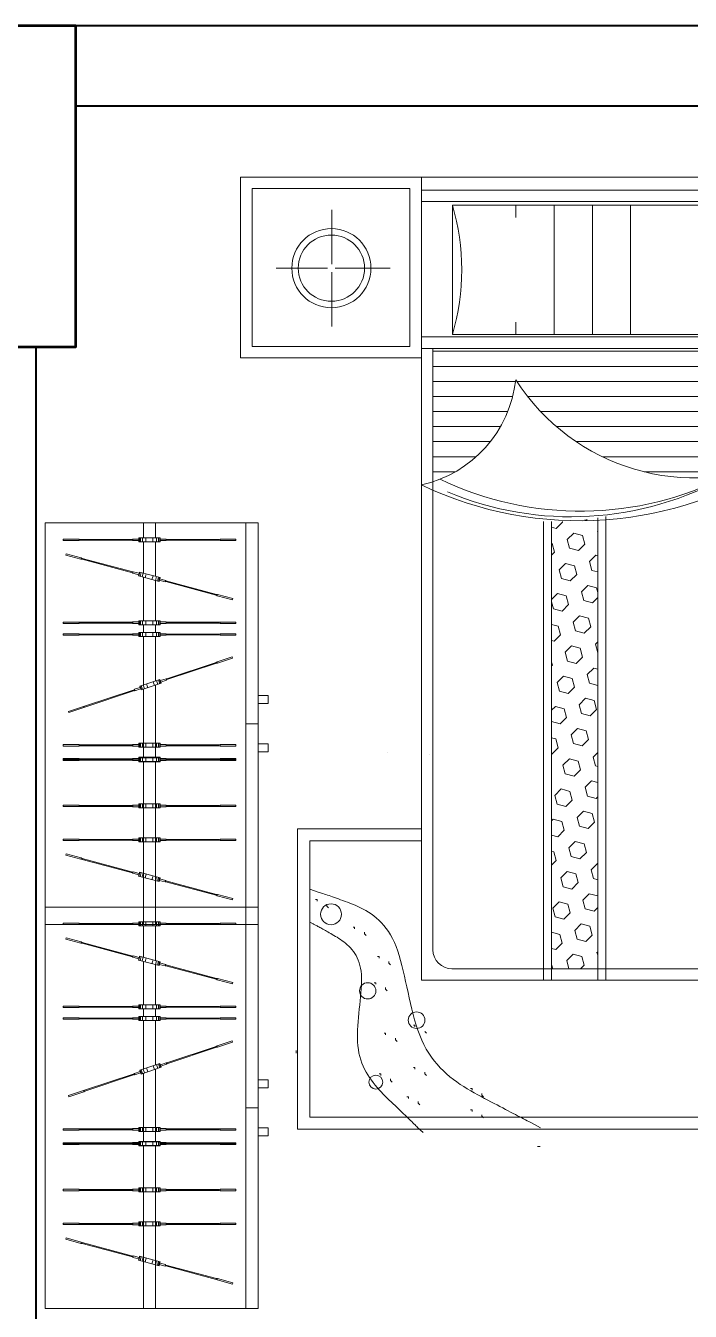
# Model space of a CAD drawing. Header units: millimetres. Extents: x 27 to 3754, y 31 to 1224.
# Drawn here: x 2116.7 to 2282.2, y 898.7 to 1218.8 of the extents above; entities that cross this region are included whole.
import ezdxf

# ---------------------------------------------------------------- set-up
doc = ezdxf.new("R2010")
doc.units = ezdxf.units.MM
for name, color, linetype, lineweight in [('duvar_40', 255, 'Continuous', 40), ('forniture', 253, 'Continuous', 9), ('KOLON50', 70, 'Continuous', 53)]:
    doc.layers.add(name, color=color, linetype=linetype, lineweight=lineweight)

# ---------------------------------------------------------------- blocks, each defined once
blk = doc.blocks.new('ıu')
at = {"layer": 'forniture'}
for p, q in [((17547.017559, 12661.070401), (17547.712835, 12661.070401)), ((17487.322519, 12581.902031), (17487.322519, 12656.733964)), ((17487.322519, 12656.733964), (17735.268017, 12656.733964)), ((17490.322519, 12584.902031), (17490.322519, 12653.733964)), ((17490.322519, 12653.733964), (17732.268017, 12653.733964)), ((17530.76231, 12652.314087), (17530.76231, 12651.90827)), ((17533.605019, 12653.937357), (17533.198904, 12653.53154)), ((17533.198904, 12653.53154), (17533.198904, 12653.125722)), ((17514.924335, 12649.067527), (17514.924335, 12648.661709)), ((17517.767044, 12650.690797), (17517.360928, 12650.284979)), ((17517.360928, 12650.284979), (17517.360928, 12649.879162)), ((17530.76231, 12651.90827), (17530.356194, 12651.90827)), ((17514.924335, 12648.661709), (17514.518219, 12648.661709)), ((17530.76231, 12646.632601), (17530.356194, 12646.632601)), ((17530.76231, 12647.038419), (17530.76231, 12646.632601)), ((17533.605019, 12648.661689), (17533.198904, 12648.255871)), ((17533.198904, 12648.255871), (17533.198904, 12647.850054)), ((17508.020603, 12642.980223), (17507.614487, 12642.980223)), ((17508.020603, 12643.38604), (17508.020603, 12642.980223)), ((17510.863312, 12645.00931), (17510.457197, 12644.603493)), ((17510.457197, 12644.603493), (17510.457197, 12644.197675)), ((17519.39144, 12643.38602), (17518.985324, 12642.980202)), ((17518.985324, 12642.980202), (17518.985324, 12642.574385)), ((17516.548731, 12641.356932), (17516.142615, 12641.356932)), ((17516.548731, 12641.76275), (17516.548731, 12641.356932)), ((17486.994078, 12637.812777), (17486.994078, 12637.117986)), ((17509.238883, 12633.24052), (17509.238883, 12632.834703)), ((17512.081592, 12634.86379), (17511.675477, 12634.457973)), ((17511.675477, 12634.457973), (17511.675477, 12634.052155)), ((17509.238883, 12632.834703), (17508.832767, 12632.834703)), ((17516.548731, 12630.805595), (17516.142615, 12630.805595)), ((17516.548731, 12631.211412), (17516.548731, 12630.805595)), ((17519.39144, 12632.834682), (17518.985324, 12632.428865)), ((17506.802289, 12620.254257), (17506.396174, 12620.254257)), ((17506.802289, 12620.660075), (17506.802289, 12620.254257)), ((17509.644999, 12622.283345), (17509.238883, 12621.877527)), ((17509.238883, 12621.877527), (17509.238883, 12621.47171)), ((17518.1489, 12419.658247), (17518.1489, 12619.658247)), ((17518.1489, 12619.658247), (17518.1489, 12419.658247)), ((17698.1489, 12619.658247), (17518.1489, 12619.658247)), ((17698.1489, 12619.658247), (17519.8489, 12619.658247)), ((17548.572049, 12505.391992), (17548.572049, 12619.658247)), ((17550.572049, 12505.391992), (17550.572049, 12619.658247)), ((17562.050061, 12504.524367), (17562.050061, 12619.658247)), ((17564.050061, 12504.149637), (17564.050061, 12619.658247)), ((17507.614487, 12613.761136), (17507.208372, 12613.761136)), ((17507.614487, 12614.166953), (17507.614487, 12613.761136)), ((17510.457197, 12615.790223), (17510.051081, 12615.384406)), ((17510.051081, 12615.384406), (17510.051081, 12614.978588)), ((17525.7489, 12616.808247), (17690.5489, 12616.808247)), ((17527.4489, 12616.808247), (17690.5489, 12616.808247)), ((17550.572049, 12615.756418), (17550.572275, 12615.756479)), ((17550.572273, 12615.756483), (17550.854092, 12616.808247)), ((17554.336594, 12614.747831), (17555.927585, 12613.156841)), ((17554.336596, 12614.747835), (17554.888682, 12616.808247)), ((17555.927589, 12613.156841), (17558.100922, 12613.739184)), ((17557.787531, 12616.808247), (17558.683261, 12615.912517)), ((17558.10092, 12613.739188), (17558.683262, 12615.912521)), ((17520.9989, 12462.305016), (17520.9989, 12612.058247)), ((17550.572049, 12611.721829), (17551.580923, 12611.992156)), ((17551.580918, 12611.992155), (17553.171909, 12610.401165)), ((17561.865241, 12612.730536), (17562.050061, 12612.545716)), ((17561.865243, 12612.73054), (17562.050061, 12613.420292)), ((17504.365662, 12608.485447), (17503.959547, 12608.079629)), ((17503.959547, 12608.079629), (17503.959547, 12607.673812)), ((17550.572049, 12607.687239), (17552.58957, 12608.227832)), ((17552.589568, 12608.227836), (17553.17191, 12610.401169)), ((17556.353891, 12607.219189), (17556.936234, 12609.392522)), ((17556.936236, 12609.392518), (17559.10957, 12609.974861)), ((17559.109565, 12609.97486), (17560.700555, 12608.38387)), ((17560.118214, 12606.210541), (17560.700557, 12608.383874)), ((17501.522953, 12606.456359), (17501.116838, 12606.456359)), ((17501.522953, 12606.862177), (17501.522953, 12606.456359)), ((17551.424884, 12603.881166), (17553.598218, 12604.463509)), ((17553.598213, 12604.463509), (17555.189203, 12602.872518)), ((17556.353889, 12607.219185), (17557.944879, 12605.628194)), ((17557.944884, 12605.628195), (17560.118217, 12606.210537)), ((17495.025304, 12601.586487), (17494.619188, 12601.18067)), ((17494.619188, 12601.18067), (17494.619188, 12600.774852)), ((17550.842537, 12601.707833), (17552.433527, 12600.116842)), ((17550.842539, 12601.707837), (17551.424882, 12603.88117)), ((17554.606862, 12600.699189), (17555.189205, 12602.872522)), ((17558.371186, 12599.690542), (17558.953529, 12601.863875)), ((17558.953531, 12601.863871), (17561.126864, 12602.446214)), ((17561.12686, 12602.446214), (17562.050061, 12601.523012)), ((17492.182594, 12599.5574), (17491.776479, 12599.5574)), ((17492.182594, 12599.963217), (17492.182594, 12599.5574)), ((17552.433532, 12600.116843), (17554.606865, 12600.699186)), ((17558.371184, 12599.690538), (17559.962174, 12598.099548)), ((17559.962179, 12598.099548), (17562.050061, 12598.658994)), ((17552.859834, 12594.17919), (17553.442177, 12596.352523)), ((17553.442179, 12596.352519), (17555.615512, 12596.934862)), ((17555.615508, 12596.934862), (17557.206498, 12595.343872)), ((17556.624157, 12593.170542), (17557.2065, 12595.343876)), ((17560.970826, 12594.335225), (17562.050061, 12594.624405)), ((17552.859832, 12594.179186), (17554.450822, 12592.588196)), ((17554.450827, 12592.588196), (17556.62416, 12593.170539)), ((17560.388479, 12592.161891), (17561.979469, 12590.570901)), ((17560.388481, 12592.161895), (17560.970823, 12594.335228)), ((17550.572049, 12590.955617), (17551.695146, 12589.83252)), ((17551.112805, 12587.659191), (17551.695148, 12589.832524)), ((17554.877129, 12586.650543), (17555.459472, 12588.823876)), ((17555.459474, 12588.823873), (17557.632807, 12589.406215)), ((17557.632803, 12589.406215), (17559.223793, 12587.815225)), ((17561.979473, 12590.570901), (17562.050061, 12590.589815)), ((17518.1489, 12584.902031), (17490.322519, 12584.902031)), ((17550.572049, 12587.514291), (17551.112808, 12587.659187)), ((17554.877127, 12586.650539), (17556.468117, 12585.059549)), ((17556.468122, 12585.059549), (17558.641455, 12585.641892)), ((17558.641452, 12585.641896), (17559.223795, 12587.815229)), ((17518.1489, 12581.902031), (17487.322519, 12581.902031)), ((17550.572049, 12583.479701), (17552.121455, 12583.894864)), ((17552.121451, 12583.894863), (17553.712441, 12582.303873)), ((17553.1301, 12580.130544), (17553.712443, 12582.303877)), ((17557.476769, 12581.295226), (17559.650102, 12581.877569)), ((17559.650098, 12581.877568), (17561.241088, 12580.286578)), ((17550.572049, 12579.932913), (17550.956765, 12579.548197)), ((17550.95677, 12579.548197), (17553.130103, 12580.13054)), ((17556.894422, 12579.121892), (17558.485412, 12577.530902)), ((17556.894424, 12579.121896), (17557.476766, 12581.29523)), ((17560.658747, 12578.113249), (17561.24109, 12580.286582)), ((17551.383072, 12573.610544), (17551.965414, 12575.783878)), ((17551.965417, 12575.783874), (17554.13875, 12576.366217)), ((17554.138746, 12576.366216), (17555.729736, 12574.775226)), ((17558.485416, 12577.530903), (17560.658749, 12578.113245)), ((17551.38307, 12573.61054), (17552.97406, 12572.01955)), ((17552.974064, 12572.019551), (17555.147398, 12572.601893)), ((17555.147395, 12572.601897), (17555.729738, 12574.77523)), ((17558.911718, 12571.59325), (17559.494061, 12573.766583)), ((17559.494064, 12573.766579), (17561.667397, 12574.348922)), ((17561.667392, 12574.348922), (17562.050061, 12573.966253)), ((17553.982712, 12568.255227), (17556.156045, 12568.83757)), ((17556.156041, 12568.83757), (17557.747031, 12567.246579)), ((17558.911716, 12571.593246), (17560.502707, 12570.002255)), ((17560.502711, 12570.002256), (17562.050061, 12570.416867)), ((17553.400365, 12566.081894), (17554.991355, 12564.490903)), ((17553.400366, 12566.081898), (17553.982709, 12568.255231)), ((17557.16469, 12565.07325), (17557.747033, 12567.246583)), ((17560.929013, 12564.064603), (17561.511356, 12566.237936)), ((17561.511359, 12566.237932), (17562.050061, 12566.382277)), ((17509.684834, 12562.886365), (17509.684834, 12562.886365)), ((17520.126879, 12563.349952), (17520.126879, 12563.349952)), ((17550.572049, 12563.306753), (17550.644693, 12563.326218)), ((17550.644689, 12563.326218), (17552.235679, 12561.735228)), ((17554.991359, 12564.490904), (17557.164692, 12565.073247)), ((17560.929011, 12564.064599), (17562.050061, 12562.943549)), ((17550.572049, 12559.272164), (17551.65334, 12559.561895)), ((17551.653338, 12559.561898), (17552.235681, 12561.735232)), ((17555.417661, 12558.553251), (17556.000004, 12560.726584)), ((17556.000007, 12560.72658), (17558.17334, 12561.308923)), ((17558.173335, 12561.308923), (17559.764326, 12559.717933)), ((17559.181985, 12557.544604), (17559.764327, 12559.717937)), ((17555.417659, 12558.553247), (17557.00865, 12556.962257)), ((17557.008654, 12556.962257), (17559.181987, 12557.5446)), ((17550.572049, 12555.237574), (17552.661988, 12555.797571)), ((17552.661983, 12555.797571), (17554.252974, 12554.206581)), ((17553.670633, 12552.033252), (17554.252976, 12554.206585)), ((17557.434956, 12551.024604), (17558.017299, 12553.197937)), ((17558.017301, 12553.197934), (17560.190635, 12553.780277)), ((17560.19063, 12553.780276), (17561.78162, 12552.189286)), ((17550.572049, 12552.376154), (17551.497298, 12551.450905)), ((17551.497302, 12551.450905), (17553.670635, 12552.033248)), ((17557.434954, 12551.0246), (17559.025944, 12549.43361)), ((17559.025949, 12549.43361), (17561.199282, 12550.015953)), ((17561.199279, 12550.015957), (17561.781622, 12552.18929)), ((17551.923604, 12545.513252), (17552.505947, 12547.686585)), ((17552.50595, 12547.686582), (17554.679283, 12548.268925)), ((17554.679278, 12548.268924), (17556.270268, 12546.677934)), ((17555.687927, 12544.504605), (17556.27027, 12546.677938)), ((17551.923602, 12545.513248), (17553.514593, 12543.922258)), ((17553.514597, 12543.922258), (17555.68793, 12544.504601)), ((17559.452249, 12543.495954), (17561.043239, 12541.904963)), ((17559.452251, 12543.495958), (17560.034594, 12545.669291)), ((17560.034596, 12545.669287), (17562.050061, 12546.209329)), ((17550.572049, 12541.35345), (17550.758917, 12541.166582)), ((17550.572049, 12540.469179), (17550.758918, 12541.166586)), ((17553.940899, 12537.984606), (17554.523242, 12540.157939)), ((17554.523244, 12540.157935), (17556.696577, 12540.740278)), ((17556.696573, 12540.740278), (17558.287563, 12539.149287)), ((17561.043244, 12541.904964), (17562.050061, 12542.17474)), ((17553.940897, 12537.984602), (17555.531887, 12536.393611)), ((17555.531892, 12536.393612), (17557.705225, 12536.975955)), ((17557.705222, 12536.975958), (17558.287565, 12539.149291)), ((17561.469546, 12535.967311), (17562.050061, 12538.133824)), ((17550.572049, 12535.064626), (17551.185226, 12535.228926)), ((17551.185221, 12535.228926), (17552.776211, 12533.637935)), ((17552.19387, 12531.464606), (17552.776213, 12533.637939)), ((17561.469544, 12535.967307), (17562.050061, 12535.386789)), ((17550.572049, 12531.030036), (17552.193873, 12531.464603)), ((17555.958192, 12530.455955), (17557.549182, 12528.864965)), ((17555.958194, 12530.455959), (17556.540537, 12532.629292)), ((17556.540539, 12532.629288), (17558.713872, 12533.211631)), ((17558.713868, 12533.211631), (17560.304858, 12531.620641)), ((17559.722517, 12529.447311), (17560.30486, 12531.620645)), ((17551.029187, 12527.117936), (17553.20252, 12527.700279)), ((17553.202516, 12527.700279), (17554.793506, 12526.109289)), ((17557.549187, 12528.864965), (17559.72252, 12529.447308)), ((17550.572049, 12525.411885), (17551.029185, 12527.11794)), ((17550.572049, 12524.819394), (17552.03783, 12523.353613)), ((17554.211165, 12523.93596), (17554.793508, 12526.109293)), ((17557.975489, 12522.927312), (17558.557831, 12525.100645)), ((17558.557834, 12525.100642), (17560.731167, 12525.682984)), ((17560.731163, 12525.682984), (17562.050061, 12524.364086)), ((17552.037835, 12523.353613), (17554.211168, 12523.935956)), ((17557.975487, 12522.927308), (17559.566477, 12521.336318)), ((17559.566481, 12521.336318), (17561.739814, 12521.918661)), ((17561.739812, 12521.918665), (17562.050061, 12523.076531)), ((17552.464137, 12517.41596), (17553.046479, 12519.589293)), ((17553.046482, 12519.58929), (17555.219815, 12520.171633)), ((17555.219811, 12520.171632), (17556.810801, 12518.580642)), ((17556.22846, 12516.407313), (17556.810803, 12518.580646)), ((17560.575129, 12517.571995), (17562.050061, 12517.967202)), ((17552.464135, 12517.415956), (17554.055125, 12515.824966)), ((17554.055129, 12515.824966), (17556.228463, 12516.407309)), ((17559.992781, 12515.398661), (17561.583772, 12513.807671)), ((17559.992783, 12515.398665), (17560.575126, 12517.571999)), ((17550.572049, 12513.79669), (17551.299449, 12513.06929)), ((17550.717108, 12510.895961), (17551.299451, 12513.069294)), ((17554.481431, 12509.887313), (17555.063774, 12512.060647)), ((17555.063777, 12512.060643), (17557.23711, 12512.642986)), ((17557.237106, 12512.642985), (17558.828096, 12511.051995)), ((17561.583776, 12513.807672), (17562.050061, 12513.932612)), ((17550.572049, 12510.857088), (17550.717111, 12510.895957)), ((17554.48143, 12509.887309), (17556.07242, 12508.296319)), ((17556.072424, 12508.29632), (17558.245757, 12508.878662)), ((17558.245755, 12508.878666), (17558.828098, 12511.051999)), ((17562.010078, 12507.870019), (17562.050061, 12508.019237)), ((17550.572049, 12506.822498), (17551.725758, 12507.131634)), ((17551.725754, 12507.131634), (17553.316744, 12505.540643)), ((17553.28226, 12505.411944), (17553.316746, 12505.540647)), ((17558.806967, 12504.994449), (17559.254405, 12505.114339)), ((17559.2544, 12505.114339), (17559.454735, 12504.914004)), ((17562.010076, 12507.870015), (17562.050061, 12507.83003)), ((17526.622189, 12493.01594), (17520.9989, 12493.01594)), ((17599.122116, 12493.01594), (17573.595471, 12493.01594)), ((17531.795651, 12489.26594), (17520.9989, 12489.26594)), ((17653.076234, 12489.26594), (17563.221566, 12489.26594)), ((17535.309776, 12485.51594), (17520.9989, 12485.51594)), ((17659.59765, 12485.51594), (17556.70015, 12485.51594)), ((17537.838253, 12481.76594), (17520.9989, 12481.76594)), ((17664.519551, 12481.76594), (17551.778249, 12481.76594)), ((17539.648296, 12478.01594), (17520.9989, 12478.01594)), ((17668.460013, 12478.01594), (17547.837787, 12478.01594)), ((17540.873181, 12474.26594), (17520.9989, 12474.26594)), ((17671.6978, 12474.26594), (17544.6, 12474.26594)), ((17541.584548, 12470.51594), (17520.9989, 12470.51594)), ((17674.386736, 12470.51594), (17541.911064, 12470.51594)), ((17695.2989, 12466.76594), (17520.9989, 12466.76594)), ((17473.112247, 12419.658247), (17473.112247, 12464.658247)), ((17473.112247, 12464.658247), (17518.1489, 12464.658247)), ((17518.1489, 12464.658247), (17518.1489, 12419.658247)), ((17475.962247, 12422.508247), (17475.962247, 12461.808247)), ((17475.962247, 12461.808247), (17515.2989, 12461.808247)), ((17515.2989, 12461.808247), (17515.2989, 12422.508247)), ((17518.1489, 12462.305016), (17698.1489, 12462.305016)), ((17695.2989, 12463.01594), (17520.9989, 12463.01594)), ((17495.800251, 12443.285825), (17495.800251, 12456.865038)), ((17518.1489, 12459.455016), (17698.1489, 12459.455016)), ((17525.874715, 12426.60969), (17525.874715, 12458.80969)), ((17525.874715, 12458.80969), (17604.144529, 12458.80969)), ((17541.679666, 12455.736412), (17541.679666, 12458.80969)), ((17551.204691, 12426.60969), (17551.204691, 12458.80969)), ((17560.729695, 12426.60969), (17560.729695, 12458.80969)), ((17570.254699, 12426.60969), (17570.254699, 12458.80969)), ((17494.759737, 12442.331813), (17481.952595, 12442.331813)), ((17495.800251, 12427.798587), (17495.800251, 12441.349698)), ((17510.333477, 12442.331813), (17496.700719, 12442.331813)), ((17541.679666, 12426.60969), (17541.679666, 12429.682968)), ((17518.1489, 12425.742197), (17698.1489, 12425.742197)), ((17604.144529, 12426.60969), (17525.874715, 12426.60969)), ((17515.2989, 12422.508247), (17475.962247, 12422.508247)), ((17518.1489, 12422.892197), (17698.1489, 12422.892197)), ((17518.1489, 12419.658247), (17473.112247, 12419.658247)), ((17518.1489, 12419.658247), (17698.1489, 12419.658247))]:
    blk.add_line(p, q, dxfattribs=at)
for points in [[(17490.322519, 12605.156434, 0), (17490.322519, 12605.156434, 0), (17491.170186, 12605.599817, 0), (17491.303702, 12605.669676, 0), (17491.449987, 12605.746346, 0), (17491.609094, 12605.829987, 0), (17491.781076, 12605.920758, 0), (17491.965986, 12606.018819, 0), (17492.163878, 12606.124331, 0), (17492.374805, 12606.237452, 0), (17492.598821, 12606.358344, 0), (17492.835978, 12606.487165, 0), (17493.086331, 12606.624076, 0), (17493.349933, 12606.769237, 0), (17493.626836, 12606.922807, 0), (17493.917095, 12607.084946, 0), (17494.220763, 12607.255815, 0), (17494.537892, 12607.435573, 0), (17494.868538, 12607.62438, 0), (17495.212751, 12607.822396, 0), (17495.570588, 12608.02978, 0), (17495.942099, 12608.246694, 0), (17496.32734, 12608.473295, 0), (17496.725878, 12608.710012, 0), (17497.135344, 12608.958334, 0), (17497.552885, 12609.22002, 0), (17497.975647, 12609.496825, 0), (17498.400775, 12609.790509, 0), (17498.825415, 12610.102827, 0), (17499.246715, 12610.435538, 0), (17499.661819, 12610.790398, 0), (17500.067874, 12611.169165, 0), (17500.462026, 12611.573596, 0), (17500.841421, 12612.005449, 0), (17501.203205, 12612.46648, 0), (17501.544525, 12612.958448, 0), (17501.862525, 12613.483109, 0), (17502.154353, 12614.04222, 0), (17502.417155, 12614.63754, 0), (17502.648076, 12615.270824, 0), (17502.844262, 12615.943832, 0), (17503.002861, 12616.658319, 0), (17503.121016, 12617.416043, 0), (17503.197107, 12618.217827, 0), (17503.234433, 12619.06075, 0), (17503.237525, 12619.940959, 0), (17503.210915, 12620.8546, 0), (17503.159135, 12621.797817, 0), (17503.086714, 12622.766756, 0), (17502.998186, 12623.757563, 0), (17502.898081, 12624.766383, 0), (17502.79093, 12625.789362, 0), (17502.681265, 12626.822646, 0), (17502.573617, 12627.862379, 0), (17502.472517, 12628.904708, 0), (17502.382497, 12629.945778, 0), (17502.308089, 12630.981734, 0), (17502.253822, 12632.008723, 0), (17502.22423, 12633.02289, 0), (17502.223842, 12634.020379, 0), (17502.257191, 12634.997338, 0), (17502.328808, 12635.94991, 0), (17502.443224, 12636.874243, 0), (17502.603714, 12637.767288, 0), (17502.808526, 12638.629225, 0), (17503.054651, 12639.461041, 0), (17503.339083, 12640.263723, 0), (17503.658811, 12641.038258, 0), (17504.010829, 12641.785632, 0), (17504.392128, 12642.506832, 0), (17504.7997, 12643.202846, 0), (17505.230536, 12643.874659, 0), (17505.681628, 12644.523259, 0), (17506.149968, 12645.149632, 0), (17506.632548, 12645.754766, 0), (17507.126359, 12646.339647, 0), (17507.628393, 12646.905261, 0), (17508.135643, 12647.452596, 0), (17508.645099, 12647.982639, 0), (17509.153753, 12648.496376, 0), (17509.658598, 12648.994794, 0), (17510.156624, 12649.47888, 0), (17510.644825, 12649.949621, 0), (17511.120651, 12650.407799, 0), (17511.5834, 12650.853385, 0), (17512.032829, 12651.286145, 0), (17512.468693, 12651.705843, 0), (17512.89075, 12652.112246, 0), (17513.298757, 12652.505121, 0), (17513.692471, 12652.884232, 0), (17514.071649, 12653.249346, 0), (17514.436047, 12653.600229, 0), (17514.785422, 12653.936646, 0), (17515.119532, 12654.258364, 0), (17515.438133, 12654.565148, 0), (17515.740981, 12654.856765, 0), (17516.027835, 12655.132979, 0), (17516.298451, 12655.393558, 0), (17516.552585, 12655.638266, 0), (17516.789994, 12655.86687, 0), (17517.010436, 12656.079136, 0), (17517.213668, 12656.27483, 0), (17518.579242, 12657.589756, 0), (17518.579242, 12657.589756, 0)], [(17490.322519, 12596.987894, 0), (17490.322519, 12596.987894, 0), (17491.550236, 12597.384426, 0), (17491.74363, 12597.44691, 0), (17491.955609, 12597.515528, 0), (17492.186345, 12597.590465, 0), (17492.436006, 12597.671905, 0), (17492.704764, 12597.760035, 0), (17492.992788, 12597.855039, 0), (17493.300248, 12597.957103, 0), (17493.627315, 12598.066413, 0), (17493.974157, 12598.183152, 0), (17494.340947, 12598.307508, 0), (17494.727853, 12598.439665, 0), (17495.135046, 12598.579808, 0), (17495.562695, 12598.728123, 0), (17496.010971, 12598.884795, 0), (17496.480045, 12599.050009, 0), (17496.970085, 12599.223951, 0), (17497.481262, 12599.406806, 0), (17498.013747, 12599.598759, 0), (17498.567709, 12599.799996, 0), (17499.143318, 12600.010702, 0), (17499.740238, 12600.231528, 0), (17500.356107, 12600.464988, 0), (17500.988057, 12600.714063, 0), (17501.633219, 12600.981732, 0), (17502.288724, 12601.270975, 0), (17502.951705, 12601.584773, 0), (17503.619293, 12601.926105, 0), (17504.288619, 12602.297952, 0), (17504.956814, 12602.703293, 0), (17505.621012, 12603.145109, 0), (17506.278342, 12603.626379, 0), (17506.925937, 12604.150084, 0), (17507.560928, 12604.719203, 0), (17508.180447, 12605.336717, 0), (17508.781625, 12606.005606, 0), (17509.361594, 12606.728849, 0), (17509.917486, 12607.509428, 0), (17510.446431, 12608.350321, 0), (17510.945562, 12609.254508, 0), (17511.41201, 12610.224971, 0), (17511.844069, 12611.263131, 0), (17512.24468, 12612.364179, 0), (17512.617949, 12613.52175, 0), (17512.967979, 12614.729476, 0), (17513.298876, 12615.980993, 0), (17513.614742, 12617.269932, 0), (17513.919683, 12618.589929, 0), (17514.217802, 12619.934616, 0), (17514.513204, 12621.297627, 0), (17514.809994, 12622.672597, 0), (17515.112275, 12624.053159, 0), (17515.424151, 12625.432946, 0), (17515.749728, 12626.805592, 0), (17516.093109, 12628.164731, 0), (17516.458399, 12629.503996, 0), (17516.849702, 12630.817022, 0), (17517.271123, 12632.097442, 0), (17517.726764, 12633.338889, 0), (17518.220732, 12634.534997, 0), (17518.757129, 12635.679401, 0), (17519.338806, 12636.767182, 0), (17519.963589, 12637.79922, 0), (17520.628051, 12638.777842, 0), (17521.328764, 12639.705375, 0), (17522.062299, 12640.584148, 0), (17522.82523, 12641.416488, 0), (17523.614128, 12642.204722, 0), (17524.425565, 12642.951179, 0), (17525.256113, 12643.658186, 0), (17526.102345, 12644.328071, 0), (17526.960833, 12644.963161, 0), (17527.828148, 12645.565784, 0), (17528.700864, 12646.138267, 0), (17529.575551, 12646.682939, 0), (17530.448783, 12647.202128, 0), (17531.31713, 12647.698159, 0), (17532.177167, 12648.173363, 0), (17533.025463, 12648.630065, 0), (17533.858593, 12649.070594, 0), (17534.673127, 12649.497278, 0), (17535.46615, 12649.912024, 0), (17536.236791, 12650.315065, 0), (17536.984692, 12650.706213, 0), (17537.709495, 12651.08528, 0), (17538.41084, 12651.45208, 0), (17539.08837, 12651.806424, 0), (17539.741726, 12652.148125, 0), (17540.370549, 12652.476996, 0), (17540.974481, 12652.792849, 0), (17541.553163, 12653.095497, 0), (17542.106238, 12653.384751, 0), (17542.633345, 12653.660426, 0), (17543.134128, 12653.922332, 0), (17543.608227, 12654.170283, 0), (17544.055284, 12654.404091, 0), (17544.47494, 12654.623569, 0), (17544.866837, 12654.828529, 0), (17545.230616, 12655.018783, 0), (17545.565919, 12655.194145, 0), (17547.818599, 12656.372283, 0), (17547.818599, 12656.372283, 0)]]:
    blk.add_polyline3d(points, dxfattribs=at)
for centre, radius in [((17506.802289, 12645.00931), 1.722347), ((17516.954846, 12629.588122), 2.06935), ((17504.771778, 12622.283345), 2.029087), ((17495.638303, 12603.216725), 2.599219), ((17495.730228, 12442.317761), 9.861729), ((17495.730228, 12442.317761), 8.253575)]:
    blk.add_circle(centre, radius, dxfattribs=at)
for centre, radius, start, end in [((17525.809276, 12611.99787), 4.810755, 90.719097, 179.280903), ((17557.497459, 12413.822336), 91.392758, 56.343183, 115.502058), ((17557.699758, 12422.193092), 80.638797, 62.847407, 115.662677), ((17555.43108, 12424.909419), 79.324109, 60.493287, 112.853014), ((17511.534906, 12466.758054), 30.283704, 6.314212, 77.384862), ((17586.358794, 12441.483755), 53.08925, 65.767339, 147.397452), ((17470.674715, 12442.70969), 57.5, 343.739795, 16.260205)]:
    blk.add_arc(centre, radius, start, end, dxfattribs=at)
blk = doc.blocks.new('dolap6')
at = {"layer": 'forniture'}
for p, q in [((707502.678039, 292791.852257), (707502.678039, 292738.852257)), ((707602.678039, 292791.852257), (707502.678039, 292791.852257)), ((707602.678039, 292738.852257), (707602.678039, 292791.852257)), ((707506.695659, 292787.360273), (707507.036229, 292787.360273)), ((707506.695659, 292783.418427), (707506.695659, 292787.360273)), ((707507.036229, 292783.418427), (707507.036229, 292787.360273)), ((707527.354844, 292787.360273), (707527.695414, 292787.360273)), ((707527.354844, 292783.418427), (707527.354844, 292787.360273)), ((707527.695413, 292783.418427), (707527.695413, 292787.360273)), ((707530.286391, 292787.360273), (707530.626961, 292787.360273)), ((707530.286391, 292783.418427), (707530.286391, 292787.360273)), ((707530.626961, 292783.418427), (707530.626961, 292787.360273)), ((707557.881583, 292787.360273), (707558.222153, 292787.360273)), ((707557.881583, 292783.418427), (707557.881583, 292787.360273)), ((707558.222153, 292783.418427), (707558.222153, 292787.360273)), ((707561.371596, 292787.360273), (707561.712166, 292787.360273)), ((707561.371596, 292783.418427), (707561.371596, 292787.360273)), ((707561.464372, 292787.360273), (707561.804942, 292787.360273)), ((707561.464372, 292783.418427), (707561.464372, 292787.360273)), ((707561.712166, 292783.418427), (707561.712166, 292787.360273)), ((707561.804942, 292783.418427), (707561.804942, 292787.360273)), ((707572.97526, 292787.360273), (707573.315829, 292787.360273)), ((707572.97526, 292783.418427), (707572.97526, 292787.360273)), ((707573.31583, 292783.418427), (707573.31583, 292787.360273)), ((707581.434974, 292787.360273), (707581.775544, 292787.360273)), ((707581.434974, 292783.418427), (707581.434974, 292787.360273)), ((707581.775544, 292783.418427), (707581.775544, 292787.360273)), ((707510.350441, 292786.659807), (707510.679374, 292786.748075)), ((707511.372082, 292782.852656), (707510.350441, 292786.659807)), ((707511.701015, 292782.940924), (707510.679374, 292786.748075)), ((707548.344636, 292782.336161), (707549.591157, 292786.075724)), ((707548.667729, 292782.228463), (707549.91425, 292785.968026)), ((707549.591157, 292786.075724), (707549.91425, 292785.968026)), ((707585.089757, 292786.659807), (707585.418689, 292786.748075)), ((707586.111397, 292782.852656), (707585.089757, 292786.659807)), ((707586.44033, 292782.940924), (707585.418689, 292786.748075)), ((707506.695659, 292783.418427), (707507.036229, 292783.418427)), ((707506.764545, 292783.142563), (707506.695659, 292783.418427)), ((707506.764545, 292783.142563), (707506.967343, 292783.142563)), ((707506.764545, 292770.135557), (707506.764545, 292783.142563)), ((707506.967343, 292783.142563), (707506.848394, 292783.142563)), ((707506.967343, 292783.142563), (707507.036229, 292783.418427)), ((707506.967343, 292770.135557), (707506.967343, 292783.142563)), ((707511.372082, 292782.852656), (707511.701015, 292782.940924)), ((707511.510112, 292782.604072), (707511.372082, 292782.852656)), ((707511.510112, 292782.604072), (707511.705981, 292782.656632)), ((707514.881245, 292770.041522), (707511.510112, 292782.604072)), ((707511.705981, 292782.656632), (707511.591096, 292782.625803)), ((707511.70598, 292782.656632), (707511.701015, 292782.940924)), ((707515.077114, 292770.094083), (707511.70598, 292782.656632)), ((707527.354844, 292783.418427), (707527.695414, 292783.418427)), ((707527.423729, 292783.142563), (707527.354844, 292783.418427)), ((707527.423729, 292770.135557), (707527.423729, 292783.142563)), ((707527.42373, 292783.142563), (707527.626528, 292783.142563)), ((707527.626528, 292783.142563), (707527.507579, 292783.142563)), ((707527.626528, 292783.142563), (707527.695413, 292783.418427)), ((707527.626528, 292770.135557), (707527.626528, 292783.142563)), ((707530.286391, 292783.418427), (707530.626961, 292783.418427)), ((707530.355277, 292783.142563), (707530.286391, 292783.418427)), ((707530.355277, 292783.142563), (707530.558075, 292783.142563)), ((707530.355277, 292770.135557), (707530.355277, 292783.142563)), ((707530.558075, 292783.142563), (707530.439126, 292783.142563)), ((707530.558075, 292783.142563), (707530.626961, 292783.418427)), ((707530.558075, 292770.135557), (707530.558075, 292783.142563)), ((707544.209574, 292769.71314), (707548.322751, 292782.052669)), ((707544.401965, 292769.64901), (707548.515142, 292781.988539)), ((707548.322751, 292782.052669), (707548.344636, 292782.336161)), ((707548.322751, 292782.052669), (707548.515142, 292781.988539)), ((707548.344636, 292782.33616), (707548.667729, 292782.228463)), ((707548.515142, 292781.988539), (707548.402297, 292782.026154)), ((707548.515142, 292781.988539), (707548.667729, 292782.228463)), ((707557.881583, 292783.418427), (707558.222153, 292783.418427)), ((707557.950469, 292783.142563), (707557.881583, 292783.418427)), ((707557.950469, 292783.142563), (707558.153267, 292783.142563)), ((707557.950469, 292770.135557), (707557.950469, 292783.142563)), ((707558.153267, 292783.142563), (707558.034318, 292783.142563)), ((707558.153267, 292783.142563), (707558.222153, 292783.418427)), ((707558.153267, 292770.135557), (707558.153267, 292783.142563)), ((707561.371596, 292783.418427), (707561.712166, 292783.418427)), ((707561.440482, 292783.142563), (707561.371596, 292783.418427)), ((707561.440482, 292783.142563), (707561.64328, 292783.142563)), ((707561.440482, 292770.135557), (707561.440482, 292783.142563)), ((707561.464372, 292783.418427), (707561.804942, 292783.418427)), ((707561.533258, 292783.142563), (707561.464372, 292783.418427)), ((707561.64328, 292783.142563), (707561.524331, 292783.142563)), ((707561.533258, 292783.142563), (707561.736056, 292783.142563)), ((707561.533258, 292770.135557), (707561.533258, 292783.142563)), ((707561.736056, 292783.142563), (707561.617107, 292783.142563)), ((707561.64328, 292783.142563), (707561.712166, 292783.418427)), ((707561.64328, 292770.135557), (707561.64328, 292783.142563)), ((707561.736056, 292783.142563), (707561.804942, 292783.418427)), ((707561.736056, 292770.135557), (707561.736056, 292783.142563)), ((707572.97526, 292783.418427), (707573.31583, 292783.418427)), ((707573.044146, 292783.142563), (707572.97526, 292783.418427)), ((707573.044146, 292783.142563), (707573.246944, 292783.142563)), ((707573.044146, 292770.135557), (707573.044146, 292783.142563)), ((707573.246944, 292783.142563), (707573.127995, 292783.142563)), ((707573.246944, 292783.142563), (707573.31583, 292783.418427)), ((707573.246944, 292770.135557), (707573.246944, 292783.142563)), ((707581.434974, 292783.418427), (707581.775544, 292783.418427)), ((707581.50386, 292783.142563), (707581.434974, 292783.418427)), ((707581.50386, 292783.142563), (707581.706658, 292783.142563)), ((707581.50386, 292770.135557), (707581.50386, 292783.142563)), ((707581.706658, 292783.142563), (707581.587709, 292783.142563)), ((707581.706658, 292783.142563), (707581.775544, 292783.418427)), ((707581.706658, 292770.135557), (707581.706658, 292783.142563)), ((707586.111397, 292782.852656), (707586.44033, 292782.940924)), ((707586.249427, 292782.604072), (707586.111397, 292782.852656)), ((707586.249427, 292782.604072), (707586.445296, 292782.656632)), ((707589.620561, 292770.041522), (707586.249427, 292782.604072)), ((707586.445296, 292782.656632), (707586.330411, 292782.625803)), ((707586.445296, 292782.656632), (707586.44033, 292782.940924)), ((707589.816429, 292770.094083), (707586.445296, 292782.656632)), ((707506.365944, 292763.21224), (707506.365944, 292768.508306)), ((707506.365944, 292768.508306), (707507.365944, 292768.508306)), ((707506.365944, 292768.508306), (707507.365944, 292768.508306)), ((707506.365944, 292768.401323), (707507.365944, 292768.401323)), ((707506.365944, 292768.103043), (707507.365944, 292768.103043)), ((707506.680627, 292770.033541), (707506.764545, 292770.135557)), ((707506.680627, 292770.033541), (707507.051261, 292770.033541)), ((707506.680627, 292768.508306), (707506.680627, 292770.033541)), ((707506.764545, 292770.135557), (707506.967343, 292770.135557)), ((707507.051261, 292770.033541), (707506.967343, 292770.135557)), ((707507.051261, 292768.508306), (707507.051261, 292770.033541)), ((707507.365944, 292763.21224), (707507.365944, 292768.508306)), ((707514.826635, 292769.921242), (707514.881245, 292770.041522)), ((707514.826635, 292769.921242), (707515.184605, 292770.017302)), ((707515.221943, 292768.448124), (707514.826635, 292769.921242)), ((707514.881245, 292770.041522), (707515.077114, 292770.094083)), ((707514.918013, 292768.366566), (707515.883842, 292768.625744)), ((707514.918013, 292768.366566), (707515.883842, 292768.625744)), ((707516.290638, 292763.251469), (707514.918013, 292768.366566)), ((707514.945741, 292768.263238), (707515.91157, 292768.522416)), ((707515.023048, 292767.975151), (707515.988878, 292768.234329)), ((707515.184605, 292770.017302), (707515.077114, 292770.094083)), ((707515.155844, 292767.480285), (707516.121674, 292767.739463)), ((707515.579912, 292768.544185), (707515.184605, 292770.017302)), ((707517.256468, 292763.510647), (707515.883842, 292768.625744)), ((707527.025129, 292768.508306), (707528.025129, 292768.508306)), ((707527.025129, 292768.508306), (707528.025129, 292768.508306)), ((707527.025129, 292763.21224), (707527.025129, 292768.508306)), ((707527.025129, 292768.401323), (707528.025129, 292768.401323)), ((707527.025129, 292768.103043), (707528.025129, 292768.103043)), ((707527.339811, 292770.033541), (707527.423729, 292770.135557)), ((707527.339811, 292770.033541), (707527.710446, 292770.033541)), ((707527.339811, 292768.508306), (707527.339811, 292770.033541)), ((707527.42373, 292770.135557), (707527.626528, 292770.135557)), ((707527.710446, 292770.033541), (707527.626528, 292770.135557)), ((707527.710446, 292768.508306), (707527.710446, 292770.033541)), ((707528.025129, 292763.21224), (707528.025129, 292768.508306)), ((707529.956676, 292763.21224), (707529.956676, 292768.508306)), ((707529.956676, 292768.508306), (707530.956676, 292768.508306)), ((707529.956676, 292768.508306), (707530.956676, 292768.508306)), ((707529.956676, 292768.401323), (707530.956676, 292768.401323)), ((707529.956676, 292768.103043), (707530.956676, 292768.103043)), ((707530.271359, 292770.033541), (707530.355277, 292770.135557)), ((707530.271359, 292770.033541), (707530.641993, 292770.033541)), ((707530.271359, 292768.508306), (707530.271359, 292770.033541)), ((707530.355277, 292770.135557), (707530.558075, 292770.135557)), ((707530.641993, 292770.033541), (707530.558075, 292770.135557)), ((707530.641993, 292768.508306), (707530.641993, 292770.033541)), ((707530.956676, 292763.21224), (707530.956676, 292768.508306)), ((707541.642083, 292763.271153), (707543.316846, 292768.295442)), ((707542.590766, 292762.954926), (707544.265529, 292767.979215)), ((707543.188691, 292767.910976), (707544.137374, 292767.594748)), ((707543.283015, 292768.193949), (707544.231698, 292767.877721)), ((707543.316846, 292768.295442), (707544.265529, 292767.979215)), ((707543.316846, 292768.295442), (707544.265529, 292767.979215)), ((707543.61538, 292768.195931), (707544.097702, 292769.642896)), ((707543.966995, 292768.078726), (707544.449317, 292769.525691)), ((707544.097702, 292769.642896), (707544.209574, 292769.71314)), ((707544.097702, 292769.642896), (707544.449317, 292769.525691)), ((707544.209574, 292769.71314), (707544.401965, 292769.64901)), ((707544.449317, 292769.525691), (707544.401965, 292769.64901)), ((707557.551868, 292768.508306), (707558.551868, 292768.508306)), ((707557.551868, 292768.508306), (707558.551868, 292768.508306)), ((707557.551868, 292763.21224), (707557.551868, 292768.508306)), ((707557.551868, 292768.401323), (707558.551868, 292768.401323)), ((707557.551868, 292768.103043), (707558.551868, 292768.103043)), ((707557.866551, 292770.033541), (707557.950469, 292770.135557)), ((707557.866551, 292770.033541), (707558.237185, 292770.033541)), ((707557.866551, 292768.508306), (707557.866551, 292770.033541)), ((707557.950469, 292770.135557), (707558.153267, 292770.135557)), ((707558.237185, 292770.033541), (707558.153267, 292770.135557)), ((707558.237185, 292768.508306), (707558.237185, 292770.033541)), ((707558.551868, 292763.21224), (707558.551868, 292768.508306)), ((707561.041881, 292768.508306), (707562.041881, 292768.508306)), ((707561.041881, 292768.508306), (707562.041881, 292768.508306)), ((707561.041881, 292763.21224), (707561.041881, 292768.508306)), ((707561.041881, 292768.401323), (707562.041881, 292768.401323)), ((707561.041881, 292768.103043), (707562.041881, 292768.103043)), ((707561.134657, 292763.21224), (707561.134657, 292768.508306)), ((707561.134657, 292768.508306), (707562.134657, 292768.508306)), ((707561.134657, 292768.508306), (707562.134657, 292768.508306)), ((707561.134657, 292768.401323), (707562.134657, 292768.401323)), ((707561.134657, 292768.103043), (707562.134657, 292768.103043)), ((707561.356564, 292770.033541), (707561.440482, 292770.135557)), ((707561.356564, 292770.033541), (707561.727198, 292770.033541)), ((707561.356564, 292768.508306), (707561.356564, 292770.033541)), ((707561.440482, 292770.135557), (707561.64328, 292770.135557)), ((707561.44934, 292770.033541), (707561.533258, 292770.135557)), ((707561.44934, 292770.033541), (707561.819974, 292770.033541)), ((707561.44934, 292768.508306), (707561.44934, 292770.033541)), ((707561.533258, 292770.135557), (707561.736056, 292770.135557)), ((707561.727198, 292770.033541), (707561.64328, 292770.135557)), ((707561.727198, 292768.508306), (707561.727198, 292770.033541)), ((707561.819974, 292770.033541), (707561.736056, 292770.135557)), ((707561.819974, 292768.508306), (707561.819974, 292770.033541)), ((707562.041881, 292763.21224), (707562.041881, 292768.508306)), ((707562.134657, 292763.21224), (707562.134657, 292768.508306)), ((707572.645545, 292763.21224), (707572.645545, 292768.508306)), ((707572.645545, 292768.508306), (707573.645545, 292768.508306)), ((707572.645545, 292768.508306), (707573.645545, 292768.508306)), ((707572.645545, 292768.401323), (707573.645545, 292768.401323)), ((707572.645545, 292768.103043), (707573.645545, 292768.103043)), ((707572.960227, 292770.033541), (707573.044146, 292770.135557)), ((707572.960227, 292770.033541), (707573.330862, 292770.033541)), ((707572.960227, 292768.508306), (707572.960227, 292770.033541)), ((707573.044146, 292770.135557), (707573.246944, 292770.135557)), ((707573.330862, 292770.033541), (707573.246944, 292770.135557)), ((707573.330862, 292768.508306), (707573.330862, 292770.033541)), ((707573.645545, 292763.21224), (707573.645545, 292768.508306)), ((707581.105259, 292763.21224), (707581.105259, 292768.508306)), ((707581.105259, 292768.508306), (707582.105259, 292768.508306)), ((707581.105259, 292768.508306), (707582.105259, 292768.508306)), ((707581.105259, 292768.401323), (707582.105259, 292768.401323)), ((707581.105259, 292768.103043), (707582.105259, 292768.103043)), ((707581.419942, 292770.033541), (707581.50386, 292770.135557)), ((707581.419942, 292770.033541), (707581.790576, 292770.033541)), ((707581.419942, 292768.508306), (707581.419942, 292770.033541)), ((707581.50386, 292770.135557), (707581.706658, 292770.135557)), ((707581.790576, 292770.033541), (707581.706658, 292770.135557)), ((707581.790576, 292768.508306), (707581.790576, 292770.033541)), ((707582.105259, 292763.21224), (707582.105259, 292768.508306)), ((707589.56595, 292769.921242), (707589.620561, 292770.041522)), ((707589.961258, 292768.448124), (707589.56595, 292769.921242)), ((707589.565951, 292769.921242), (707589.92392, 292770.017302)), ((707589.620561, 292770.041522), (707589.816429, 292770.094083)), ((707589.657328, 292768.366566), (707590.623158, 292768.625744)), ((707589.657328, 292768.366566), (707590.623158, 292768.625744)), ((707591.029953, 292763.251469), (707589.657328, 292768.366566)), ((707589.685056, 292768.263238), (707590.650886, 292768.522416)), ((707589.762364, 292767.975151), (707590.728193, 292768.234329)), ((707589.92392, 292770.017302), (707589.816429, 292770.094083)), ((707589.89516, 292767.480285), (707590.860989, 292767.739463)), ((707590.319228, 292768.544185), (707589.92392, 292770.017302)), ((707591.995783, 292763.510647), (707590.623158, 292768.625744)), ((707502.678039, 292767.360273), (707506.365944, 292767.360273)), ((707506.365944, 292767.590669), (707507.365944, 292767.590669)), ((707506.365944, 292766.75275), (707507.365944, 292766.75275)), ((707506.365944, 292765.019701), (707507.365944, 292765.019701)), ((707507.365944, 292767.360273), (707515.188049, 292767.360273)), ((707515.373015, 292766.670998), (707516.338844, 292766.930176)), ((707515.822184, 292764.997168), (707516.788013, 292765.256346)), ((707516.223429, 292767.360273), (707527.025129, 292767.360273)), ((707527.025129, 292767.590669), (707528.025129, 292767.590669)), ((707527.025129, 292766.75275), (707528.025129, 292766.75275)), ((707527.025129, 292765.019701), (707528.025129, 292765.019701)), ((707528.025129, 292767.360273), (707529.956676, 292767.360273)), ((707529.956676, 292767.590669), (707530.956676, 292767.590669)), ((707529.956676, 292766.75275), (707530.956676, 292766.75275)), ((707529.956676, 292765.019701), (707530.956676, 292765.019701)), ((707530.956676, 292767.360273), (707543.005123, 292767.360273)), ((707542.213652, 292764.985861), (707543.162336, 292764.669634)), ((707542.761691, 292766.629976), (707543.710374, 292766.313748)), ((707543.026664, 292767.424896), (707543.975347, 292767.108668)), ((707544.059216, 292767.360273), (707557.551868, 292767.360273)), ((707557.446752, 292767.360273), (707561.134657, 292767.360273)), ((707557.551868, 292767.590669), (707558.551868, 292767.590669)), ((707557.551868, 292766.75275), (707558.551868, 292766.75275)), ((707557.551868, 292765.019701), (707558.551868, 292765.019701)), ((707558.551868, 292767.360273), (707561.041881, 292767.360273)), ((707561.041881, 292767.590669), (707562.041881, 292767.590669)), ((707561.041881, 292766.75275), (707562.041881, 292766.75275)), ((707561.041881, 292765.019701), (707562.041881, 292765.019701)), ((707561.134657, 292767.590669), (707562.134657, 292767.590669)), ((707561.134657, 292766.75275), (707562.134657, 292766.75275)), ((707561.134657, 292765.019701), (707562.134657, 292765.019701)), ((707562.041881, 292767.360273), (707602.678039, 292767.360273)), ((707562.134657, 292767.360273), (707569.956763, 292767.360273)), ((707568.957639, 292767.360273), (707572.645544, 292767.360273)), ((707572.645545, 292767.590669), (707573.645545, 292767.590669)), ((707572.645545, 292766.75275), (707573.645545, 292766.75275)), ((707572.645545, 292765.019701), (707573.645545, 292765.019701)), ((707573.645544, 292767.360273), (707581.46765, 292767.360273)), ((707577.417354, 292767.360273), (707581.105259, 292767.360273)), ((707581.105259, 292767.590669), (707582.105259, 292767.590669)), ((707581.105259, 292766.75275), (707582.105259, 292766.75275)), ((707581.105259, 292765.019701), (707582.105259, 292765.019701)), ((707582.105259, 292767.360273), (707589.927365, 292767.360273)), ((707590.11233, 292766.670998), (707591.07816, 292766.930176)), ((707590.561499, 292764.997168), (707591.527328, 292765.256346)), ((707502.678039, 292764.360273), (707506.365944, 292764.360273)), ((707506.365944, 292764.129877), (707507.365944, 292764.129877)), ((707506.365944, 292763.617503), (707507.365944, 292763.617503)), ((707506.365944, 292763.319223), (707507.365944, 292763.319223)), ((707506.365944, 292763.21224), (707507.365944, 292763.21224)), ((707506.680627, 292763.21224), (707506.680627, 292761.687005)), ((707506.680627, 292761.687005), (707507.051261, 292761.687005)), ((707506.680627, 292761.687005), (707506.764545, 292761.584989)), ((707506.764545, 292761.584989), (707506.967343, 292761.584989)), ((707506.764545, 292761.584989), (707506.764545, 292748.577983)), ((707507.051261, 292761.687005), (707506.967343, 292761.584989)), ((707506.967343, 292761.584989), (707506.967343, 292748.577983)), ((707507.051261, 292763.21224), (707507.051261, 292761.687005)), ((707507.365944, 292764.360273), (707515.993093, 292764.360273)), ((707516.052807, 292764.13775), (707517.018636, 292764.396928)), ((707516.185603, 292763.642884), (707517.151432, 292763.902062)), ((707516.26291, 292763.354797), (707517.22874, 292763.613975)), ((707516.290638, 292763.251469), (707517.256468, 292763.510647)), ((707516.594568, 292763.333028), (707516.989876, 292761.859911)), ((707516.952538, 292763.429088), (707517.347845, 292761.955971)), ((707516.989876, 292761.859911), (707517.347845, 292761.955971)), ((707516.989876, 292761.859911), (707517.097367, 292761.78313)), ((707517.028472, 292764.360273), (707527.025129, 292764.360273)), ((707517.097367, 292761.78313), (707517.293235, 292761.835691)), ((707517.097367, 292761.78313), (707520.4685, 292749.22058)), ((707517.347845, 292761.955971), (707517.293235, 292761.835691)), ((707517.293235, 292761.835691), (707520.664368, 292749.273141)), ((707527.025129, 292764.129877), (707528.025129, 292764.129877)), ((707527.025129, 292763.617503), (707528.025129, 292763.617503)), ((707527.025129, 292763.319223), (707528.025129, 292763.319223)), ((707527.025129, 292763.21224), (707528.025129, 292763.21224)), ((707527.339811, 292763.21224), (707527.339811, 292761.687005)), ((707527.339811, 292761.687005), (707527.710446, 292761.687005)), ((707527.339811, 292761.687005), (707527.423729, 292761.584989)), ((707527.423729, 292761.584989), (707527.423729, 292748.577983)), ((707527.42373, 292761.584989), (707527.626528, 292761.584989)), ((707527.710446, 292761.687005), (707527.626528, 292761.584989)), ((707527.626528, 292761.584989), (707527.626528, 292748.577983)), ((707527.710446, 292763.21224), (707527.710446, 292761.687005)), ((707528.025129, 292764.360273), (707529.956676, 292764.360273)), ((707529.956676, 292764.129877), (707530.956676, 292764.129877)), ((707529.956676, 292763.617503), (707530.956676, 292763.617503)), ((707529.956676, 292763.319223), (707530.956676, 292763.319223)), ((707529.956676, 292763.21224), (707530.956676, 292763.21224)), ((707530.271359, 292763.21224), (707530.271359, 292761.687005)), ((707530.271359, 292761.687005), (707530.641993, 292761.687005)), ((707530.271359, 292761.687005), (707530.355277, 292761.584989)), ((707530.355277, 292761.584989), (707530.558075, 292761.584989)), ((707530.355277, 292761.584989), (707530.355277, 292748.577983)), ((707530.641993, 292761.687005), (707530.558075, 292761.584989)), ((707530.558075, 292761.584989), (707530.558075, 292748.577983)), ((707530.641993, 292763.21224), (707530.641993, 292761.687005)), ((707530.956676, 292764.360273), (707542.005123, 292764.360273)), ((707541.505647, 292761.601358), (707537.392471, 292749.261829)), ((707541.698038, 292761.537228), (707537.584862, 292749.197699)), ((707541.940617, 292763.171642), (707541.458296, 292761.724677)), ((707541.458296, 292761.724677), (707541.80991, 292761.607472)), ((707541.458296, 292761.724677), (707541.505647, 292761.601358)), ((707541.505647, 292761.601358), (707541.698038, 292761.537228)), ((707541.642083, 292763.271153), (707542.590766, 292762.954926)), ((707541.675914, 292763.372647), (707542.624597, 292763.056419)), ((707541.80991, 292761.607472), (707541.698038, 292761.537228)), ((707541.770238, 292763.65562), (707542.718922, 292763.339392)), ((707542.292232, 292763.054437), (707541.80991, 292761.607472)), ((707541.932265, 292764.1417), (707542.880949, 292763.825472)), ((707543.059215, 292764.360273), (707557.551868, 292764.360273)), ((707557.446752, 292764.360273), (707561.134657, 292764.360273)), ((707557.551868, 292764.129877), (707558.551868, 292764.129877)), ((707557.551868, 292763.617503), (707558.551868, 292763.617503)), ((707557.551868, 292763.319223), (707558.551868, 292763.319223)), ((707557.551868, 292763.21224), (707558.551868, 292763.21224)), ((707557.866551, 292763.21224), (707557.866551, 292761.687005)), ((707557.866551, 292761.687005), (707558.237185, 292761.687005)), ((707557.866551, 292761.687005), (707557.950469, 292761.584989)), ((707557.950469, 292761.584989), (707558.153267, 292761.584989)), ((707557.950469, 292761.584989), (707557.950469, 292748.577983)), ((707558.237185, 292761.687005), (707558.153267, 292761.584989)), ((707558.153267, 292761.584989), (707558.153267, 292748.577983)), ((707558.237185, 292763.21224), (707558.237185, 292761.687005)), ((707558.551868, 292764.360273), (707561.041881, 292764.360273)), ((707561.041881, 292764.129877), (707562.041881, 292764.129877)), ((707561.041881, 292763.617503), (707562.041881, 292763.617503)), ((707561.041881, 292763.319223), (707562.041881, 292763.319223)), ((707561.041881, 292763.21224), (707562.041881, 292763.21224)), ((707561.134657, 292764.129877), (707562.134657, 292764.129877)), ((707561.134657, 292763.617503), (707562.134657, 292763.617503)), ((707561.134657, 292763.319223), (707562.134657, 292763.319223)), ((707561.134657, 292763.21224), (707562.134657, 292763.21224)), ((707561.356564, 292763.21224), (707561.356564, 292761.687005)), ((707561.356564, 292761.687005), (707561.727198, 292761.687005)), ((707561.356564, 292761.687005), (707561.440482, 292761.584989)), ((707561.440482, 292761.584989), (707561.64328, 292761.584989)), ((707561.440482, 292761.584989), (707561.440482, 292748.577983)), ((707561.44934, 292763.21224), (707561.44934, 292761.687005)), ((707561.44934, 292761.687005), (707561.819974, 292761.687005)), ((707561.44934, 292761.687005), (707561.533258, 292761.584989)), ((707561.533258, 292761.584989), (707561.736056, 292761.584989)), ((707561.533258, 292761.584989), (707561.533258, 292748.577983)), ((707561.727198, 292761.687005), (707561.64328, 292761.584989)), ((707561.64328, 292761.584989), (707561.64328, 292748.577983)), ((707561.727198, 292763.21224), (707561.727198, 292761.687005)), ((707561.819974, 292761.687005), (707561.736056, 292761.584989)), ((707561.736056, 292761.584989), (707561.736056, 292748.577983)), ((707561.819974, 292763.21224), (707561.819974, 292761.687005)), ((707562.041881, 292764.360273), (707602.678039, 292764.360273)), ((707562.134657, 292764.360273), (707570.761806, 292764.360273)), ((707568.957639, 292764.360273), (707572.645544, 292764.360273)), ((707572.645545, 292764.129877), (707573.645545, 292764.129877)), ((707572.645545, 292763.617503), (707573.645545, 292763.617503)), ((707572.645545, 292763.319223), (707573.645545, 292763.319223)), ((707572.645545, 292763.21224), (707573.645545, 292763.21224)), ((707572.960227, 292763.21224), (707572.960227, 292761.687005)), ((707572.960227, 292761.687005), (707573.330862, 292761.687005)), ((707572.960227, 292761.687005), (707573.044146, 292761.584989)), ((707573.044146, 292761.584989), (707573.246944, 292761.584989)), ((707573.044146, 292761.584989), (707573.044146, 292748.577983)), ((707573.330862, 292761.687005), (707573.246944, 292761.584989)), ((707573.246944, 292761.584989), (707573.246944, 292748.577983)), ((707573.330862, 292763.21224), (707573.330862, 292761.687005)), ((707573.645544, 292764.360273), (707582.272694, 292764.360273)), ((707577.417354, 292764.360273), (707581.105259, 292764.360273)), ((707581.105259, 292764.129877), (707582.105259, 292764.129877)), ((707581.105259, 292763.617503), (707582.105259, 292763.617503)), ((707581.105259, 292763.319223), (707582.105259, 292763.319223)), ((707581.105259, 292763.21224), (707582.105259, 292763.21224)), ((707581.419942, 292763.21224), (707581.419942, 292761.687005)), ((707581.419942, 292761.687005), (707581.790576, 292761.687005)), ((707581.419942, 292761.687005), (707581.50386, 292761.584989)), ((707581.50386, 292761.584989), (707581.706658, 292761.584989)), ((707581.50386, 292761.584989), (707581.50386, 292748.577983)), ((707581.790576, 292761.687005), (707581.706658, 292761.584989)), ((707581.706658, 292761.584989), (707581.706658, 292748.577983)), ((707581.790576, 292763.21224), (707581.790576, 292761.687005)), ((707582.105259, 292764.360273), (707590.732408, 292764.360273)), ((707590.792122, 292764.13775), (707591.757952, 292764.396928)), ((707590.924918, 292763.642884), (707591.890748, 292763.902062)), ((707591.002226, 292763.354797), (707591.968055, 292763.613975)), ((707591.029953, 292763.251469), (707591.995783, 292763.510647)), ((707591.333883, 292763.333028), (707591.729191, 292761.859911)), ((707591.691853, 292763.429088), (707592.087161, 292761.955971)), ((707591.729191, 292761.859911), (707592.087161, 292761.955971)), ((707591.729191, 292761.859911), (707591.836682, 292761.78313)), ((707591.836682, 292761.78313), (707592.032551, 292761.835691)), ((707591.836682, 292761.78313), (707595.207815, 292749.22058)), ((707592.087161, 292761.955971), (707592.032551, 292761.835691)), ((707592.032551, 292761.835691), (707595.403684, 292749.273141)), ((707506.764545, 292748.577983), (707506.695659, 292748.302119)), ((707506.764545, 292748.577983), (707506.967343, 292748.577983)), ((707506.967343, 292748.577983), (707506.848394, 292748.577983)), ((707506.967343, 292748.577983), (707507.036229, 292748.302119)), ((707520.4685, 292749.22058), (707520.664368, 292749.273141)), ((707520.4685, 292749.22058), (707520.473466, 292748.936289)), ((707520.473466, 292748.936289), (707520.802399, 292749.024557)), ((707520.473466, 292748.936289), (707521.495107, 292745.129138)), ((707520.664368, 292749.273141), (707520.549484, 292749.242312)), ((707520.664368, 292749.273141), (707520.802398, 292749.024557)), ((707520.802398, 292749.024557), (707521.824039, 292745.217406)), ((707527.423729, 292748.577983), (707527.354844, 292748.302119)), ((707527.42373, 292748.577983), (707527.626528, 292748.577983)), ((707527.626528, 292748.577983), (707527.507579, 292748.577983)), ((707527.626528, 292748.577983), (707527.695413, 292748.302119)), ((707530.355277, 292748.577983), (707530.286391, 292748.302119)), ((707530.355277, 292748.577983), (707530.558075, 292748.577983)), ((707530.558075, 292748.577983), (707530.439126, 292748.577983)), ((707530.558075, 292748.577983), (707530.626961, 292748.302119)), ((707537.239884, 292749.021905), (707535.993363, 292745.282342)), ((707537.562977, 292748.914208), (707536.316456, 292745.174644)), ((707537.392471, 292749.261829), (707537.239884, 292749.021905)), ((707537.239884, 292749.021905), (707537.562977, 292748.914208)), ((707537.392471, 292749.261829), (707537.584862, 292749.197699)), ((707537.584862, 292749.197699), (707537.472017, 292749.235314)), ((707537.584862, 292749.197699), (707537.562977, 292748.914208)), ((707557.950469, 292748.577983), (707557.881583, 292748.302119)), ((707557.950469, 292748.577983), (707558.153267, 292748.577983)), ((707558.153267, 292748.577983), (707558.034318, 292748.577983)), ((707558.153267, 292748.577983), (707558.222153, 292748.302119)), ((707561.440482, 292748.577983), (707561.371596, 292748.302119)), ((707561.440482, 292748.577983), (707561.64328, 292748.577983)), ((707561.533258, 292748.577983), (707561.464372, 292748.302119)), ((707561.64328, 292748.577983), (707561.524331, 292748.577983)), ((707561.533258, 292748.577983), (707561.736056, 292748.577983)), ((707561.736056, 292748.577983), (707561.617107, 292748.577983)), ((707561.64328, 292748.577983), (707561.712166, 292748.302119)), ((707561.736056, 292748.577983), (707561.804942, 292748.302119)), ((707573.044146, 292748.577983), (707572.97526, 292748.302119)), ((707573.044146, 292748.577983), (707573.246944, 292748.577983)), ((707573.246944, 292748.577983), (707573.127995, 292748.577983)), ((707573.246944, 292748.577983), (707573.31583, 292748.302119)), ((707581.50386, 292748.577983), (707581.434974, 292748.302119)), ((707581.50386, 292748.577983), (707581.706658, 292748.577983)), ((707581.706658, 292748.577983), (707581.587709, 292748.577983)), ((707581.706658, 292748.577983), (707581.775544, 292748.302119)), ((707595.207815, 292749.22058), (707595.403684, 292749.273141)), ((707595.207815, 292749.22058), (707595.212781, 292748.936289)), ((707595.212781, 292748.936289), (707595.541714, 292749.024557)), ((707595.212781, 292748.936289), (707596.234422, 292745.129138)), ((707595.403684, 292749.273141), (707595.288799, 292749.242312)), ((707595.403684, 292749.273141), (707595.541714, 292749.024557)), ((707595.541714, 292749.024557), (707596.563355, 292745.217406)), ((707506.695659, 292748.302119), (707507.036229, 292748.302119)), ((707506.695659, 292748.302119), (707506.695659, 292744.360273)), ((707507.036229, 292748.302119), (707507.036229, 292744.360273)), ((707527.354844, 292748.302119), (707527.695414, 292748.302119)), ((707527.354844, 292748.302119), (707527.354844, 292744.360273)), ((707527.695413, 292748.302119), (707527.695413, 292744.360273)), ((707530.286391, 292748.302119), (707530.626961, 292748.302119)), ((707530.286391, 292748.302119), (707530.286391, 292744.360273)), ((707530.626961, 292748.302119), (707530.626961, 292744.360273)), ((707535.993363, 292745.282342), (707536.316456, 292745.174644)), ((707557.881583, 292748.302119), (707558.222153, 292748.302119)), ((707557.881583, 292748.302119), (707557.881583, 292744.360273)), ((707558.222153, 292748.302119), (707558.222153, 292744.360273)), ((707561.371596, 292748.302119), (707561.712166, 292748.302119)), ((707561.371596, 292748.302119), (707561.371596, 292744.360273)), ((707561.464372, 292748.302119), (707561.804942, 292748.302119)), ((707561.464372, 292748.302119), (707561.464372, 292744.360273)), ((707561.712166, 292748.302119), (707561.712166, 292744.360273)), ((707561.804942, 292748.302119), (707561.804942, 292744.360273)), ((707572.97526, 292748.302119), (707573.31583, 292748.302119)), ((707572.97526, 292748.302119), (707572.97526, 292744.360273)), ((707573.31583, 292748.302119), (707573.31583, 292744.360273)), ((707581.434974, 292748.302119), (707581.775544, 292748.302119)), ((707581.434974, 292748.302119), (707581.434974, 292744.360273)), ((707581.775544, 292748.302119), (707581.775544, 292744.360273)), ((707506.695659, 292744.360273), (707507.036229, 292744.360273)), ((707521.495107, 292745.129138), (707521.824039, 292745.217406)), ((707527.354844, 292744.360273), (707527.695414, 292744.360273)), ((707530.286391, 292744.360273), (707530.626961, 292744.360273)), ((707557.881583, 292744.360273), (707558.222153, 292744.360273)), ((707561.371596, 292744.360273), (707561.712166, 292744.360273)), ((707561.464372, 292744.360273), (707561.804942, 292744.360273)), ((707572.97526, 292744.360273), (707573.31583, 292744.360273)), ((707581.434974, 292744.360273), (707581.775544, 292744.360273)), ((707596.234422, 292745.129138), (707596.563355, 292745.217406)), ((707502.678039, 292741.852257), (707602.678039, 292741.852257)), ((707502.678039, 292738.852257), (707602.678039, 292738.852257)), ((707545.678039, 292738.852257), (707545.678039, 292736.355811)), ((707547.678039, 292738.852257), (707547.678039, 292736.355811)), ((707552.678039, 292741.852257), (707552.678039, 292738.852257)), ((707557.678039, 292738.852257), (707557.678039, 292736.355811)), ((707559.678039, 292738.852257), (707559.678039, 292736.355811)), ((707547.678039, 292736.355811), (707545.678039, 292736.355811)), ((707557.678039, 292736.355811), (707559.678039, 292736.355811))]:
    blk.add_line(p, q, dxfattribs=at)

msp = doc.modelspace()

# ---------------------------------------------------------------- linework, layer by layer
at = {"layer": 'duvar_40'}
for p, q in [((3735.98, 1218.81), (1839.18, 1218.81)), ((2399.73, 1198.81), (2129.17, 1198.81)), ((2119.17, 1138.89), (2119.17, 842.85))]:
    msp.add_line(p, q, dxfattribs=at)
at = {"layer": 'KOLON50', "flags": 128}
msp.add_lwpolyline([(2129.17, 1218.81), (2099.17, 1218.81), (2099.17, 1138.81), (2129.17, 1138.81)], close=True, dxfattribs=at)

# ---------------------------------------------------------------- block references
at = {"layer": 'forniture', "xscale": -1, "rotation": 180}
msp.add_blockref('ıu', (-15302.94, 13600.75), dxfattribs=at)
at = {"layer": 'forniture', "color": 1, "xscale": -1, "rotation": 90}
for p in [(294913.37, 708597.66), (294913.37, 708502.02)]:
    msp.add_blockref('dolap6', p, dxfattribs=at)

doc.saveas('drawing.dxf')
